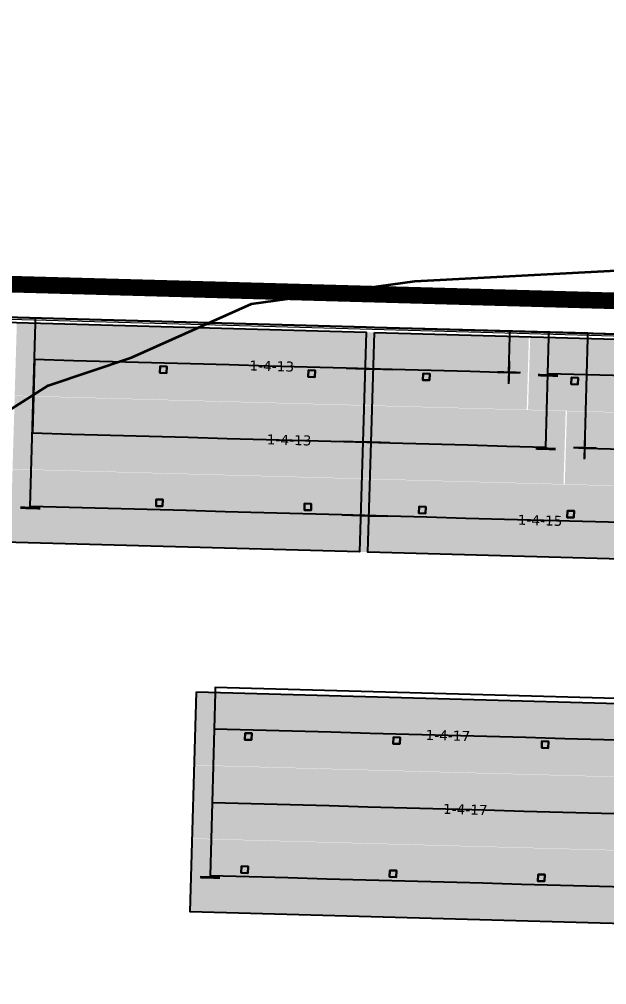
# Model space of a CAD drawing. Header units: metres. Extents: x 1477905 to 1478744, y 4202276 to 4202610.
# Drawn here: x 1478148.85 to 1478166.54, y 4202428.4 to 4202457.46 of the extents above; entities that cross this region are included whole.
import ezdxf

# ---------------------------------------------------------------- set-up
doc = ezdxf.new("R2010")
doc.units = ezdxf.units.M
doc.layers.add('Nouveau Terrain - CN - Courbes', color=22, linetype='Continuous', lineweight=0)
for name, color, linetype in [('PVcase AC Cables (Inverter - Transformer)', 181, 'Continuous'), ('PVcase DC Extensions', 170, 'Continuous'), ('PVcase Device Coloring', 7, 'Continuous'), ('PVcase Polarity Symbols', 7, 'Continuous'), ('PVcase Poles', 7, 'Continuous'), ('PVcase PV Area', 30, 'Continuous'), ('PVcase PV Modules (full frames)', 142, 'Continuous'), ('PVcase PV Modules (optimised)', 142, 'Continuous'), ('PVcase String Cables', 150, 'Continuous'), ('PVcase Stringing Numbers', 7, 'Continuous'), ('PVcase Strings', 92, 'Continuous'), ('PVcase Trenches', 7, 'Continuous')]:
    doc.layers.add(name, color=color, linetype=linetype)
doc.styles.get("Standard").update_dxf_attribs({"font": 'verdana.ttf'})
doc.styles.add('UBS-Style de texte', font='verdana.ttf')

# ---------------------------------------------------------------- blocks, each defined once
blk = doc.blocks.new('3P18@15DEG F FX ID2 PVBlock')
at = {"layer": 'PVcase PV Modules (optimised)', "color": 0}
blk.add_polyline3d([(0, 0, 1.773945735132677), (21.06698842950539, -0.5810537936249747, 1.773945735132684), (20.88445742833418, -7.198992669318526, 7.019385073192552e-15), (-0.182531001171211, -6.617938875693552, 0)], close=True, dxfattribs=at)

msp = doc.modelspace()

# ---------------------------------------------------------------- hatches: boundary and pattern name
at = {"layer": 'PVcase Device Coloring', "true_color": 0x18bf00, "transparency": 33554582}
for points in [[(1478148.778173747, 4202448.330538986), (1478148.712895126, 4202446.131123638), (1478164.130327386, 4202445.705891644), (1478164.195606007, 4202447.905306992)], [(1478164.234589987, 4202447.904231765), (1478164.169311366, 4202445.704816417), (1478180.545581897, 4202445.253138468), (1478180.610860518, 4202447.452553816)], [(1478148.713663959, 4202446.1214395), (1478148.648385338, 4202443.922024151), (1478165.237280383, 4202443.464481753), (1478165.302559004, 4202445.663897102)], [(1478165.341542984, 4202445.662821876), (1478165.276264363, 4202443.463406527), (1478180.480016715, 4202443.044068091), (1478180.545295336, 4202445.243483439)], [(1478148.649154173, 4202443.912340013), (1478148.583875552, 4202441.712924665), (1478180.414451533, 4202440.834997713), (1478180.479730154, 4202443.034413061)], [(1478154.186205275, 4202437.207660607), (1478154.124013006, 4202435.008160132), (1478169.328180015, 4202434.58881026), (1478169.390372284, 4202436.788310735)], [(1478154.123739993, 4202434.998504731), (1478154.061547724, 4202432.799004256), (1478170.438264891, 4202432.34731399), (1478170.50045716, 4202434.546814465)], [(1478154.065970292, 4202432.789219345), (1478153.994571052, 4202430.58997281), (1478185.828163196, 4202429.711962669), (1478185.899562437, 4202431.911209204)]]:
    msp.add_hatch(color=92, dxfattribs=at).paths.add_polyline_path(points, flags=0)

# ---------------------------------------------------------------- linework, layer by layer
at = {"layer": 'Nouveau Terrain - CN - Courbes', "linetype": 'Continuous', "lineweight": 35}
msp.add_polyline3d([(1478113.060916472, 4202441.758529091, 81), (1478118.026277502, 4202441.852017677, 81), (1478121.123928081, 4202441.454180098, 81), (1478123.291292598, 4202440.656526181, 81), (1478124.86888638, 4202439.728083178, 81), (1478127.82455926, 4202437.628742588, 81), (1478130.231971577, 4202436.517833101, 81), (1478132.5895523, 4202436.160315563, 81), (1478134.138018039, 4202436.27355345, 81), (1478136.425834534, 4202436.970784644, 81), (1478138.663819438, 4202438.42140779, 81), (1478146.648599604, 4202444.488306085, 81), (1478149.719694008, 4202446.433950779, 81), (1478152.234549486, 4202447.275911085, 81), (1478155.841329383, 4202448.897952639, 81), (1478160.764790923, 4202449.57368793, 81), (1478172.526311626, 4202450.201960547, 81), (1478172.347004857, 4202450.953667198, 81), (1478169.458103756, 4202457.783213837, 81), (1478169.194966275, 4202457.750792435, 81)], dxfattribs=at)
at = {"layer": 'PVcase AC Cables (Inverter - Transformer)'}
for points in [[(1478197.690127538, 4202456.734916696, 78.4753642353592), (1478194.845997951, 4202456.812791032, 78.62514285357737), (1478194.010757135, 4202454.660212824, 78.7453364724599), (1478193.175516319, 4202452.507634616, 78.87363813360177), (1478192.340275503, 4202450.355056407, 79.002823784527), (1478191.505034687, 4202448.202478199, 79.1344928772913), (1478188.511932741, 4202448.285031681, 79.30425818947883), (1478185.518830796, 4202448.367585163, 79.4873300496912), (1478182.52572885, 4202448.450138644, 79.67040190989017), (1478179.532626905, 4202448.532692126, 79.85347377007427), (1478176.539524959, 4202448.615245608, 80.03290292501929), (1478173.546423014, 4202448.697799089, 80.15528362742658), (1478170.553321068, 4202448.780352571, 80.17261988926897), (1478167.560219123, 4202448.862906052, 80.17894044579265), (1478164.567117177, 4202448.945459533, 80.18369527991767), (1478161.574015232, 4202449.028013015, 80.19262320381672), (1478158.580913287, 4202449.110566497, 80.2), (1478155.587811341, 4202449.193119979, 80.19999999999999), (1478152.594709396, 4202449.27567346, 80.2), (1478149.60160745, 4202449.358226942, 80.24083528169075), (1478146.608505505, 4202449.440780424, 80.34892747394217)], [(1478197.690127538, 4202456.734916696, 78.4753642353592), (1478194.845997951, 4202456.812791032, 78.62514285357737), (1478194.010757135, 4202454.660212824, 78.7453364724599), (1478193.175516319, 4202452.507634616, 78.87363813360177), (1478192.340275503, 4202450.355056407, 79.002823784527), (1478191.505034687, 4202448.202478199, 79.1344928772913), (1478188.511932741, 4202448.285031681, 79.30425818947883), (1478185.518830796, 4202448.367585163, 79.4873300496912), (1478182.52572885, 4202448.450138644, 79.67040190989017), (1478179.532626905, 4202448.532692126, 79.85347377007427), (1478176.539524959, 4202448.615245608, 80.03290292501929), (1478173.546423014, 4202448.697799089, 80.15528362742658), (1478170.553321068, 4202448.780352571, 80.17261988926897), (1478167.560219123, 4202448.862906052, 80.17894044579265), (1478164.567117177, 4202448.945459533, 80.18369527991767), (1478161.574015232, 4202449.028013015, 80.19262320381672), (1478158.580913287, 4202449.110566497, 80.2), (1478155.587811341, 4202449.193119979, 80.19999999999999), (1478152.594709396, 4202449.27567346, 80.2), (1478149.60160745, 4202449.358226942, 80.24083528169075), (1478146.608505505, 4202449.440780424, 80.34892747394217)], [(1478197.690127538, 4202456.734916697, 78.47536423532087), (1478194.845997951, 4202456.812791033, 78.6251428535516), (1478194.010757135, 4202454.660212824, 78.7453364724599), (1478193.175516319, 4202452.507634616, 78.8736381335699), (1478192.340275503, 4202450.355056409, 79.00282378444892), (1478191.505034687, 4202448.2024782, 79.13449287725155), (1478188.511932741, 4202448.285031682, 79.30425818943101), (1478185.518830796, 4202448.367585164, 79.48733004964338), (1478182.52572885, 4202448.450138645, 79.67040190984237), (1478179.532626905, 4202448.532692127, 79.85347377002645), (1478176.539524959, 4202448.615245609, 80.03290292502005), (1478173.546423014, 4202448.69779909, 80.15528362742735), (1478170.553321068, 4202448.780352572, 80.17261988928833), (1478167.560219123, 4202448.862906054, 80.17894044582918), (1478164.567117177, 4202448.945459534, 80.18369527993595), (1478161.574015232, 4202449.028013016, 80.19262320383352), (1478158.580913287, 4202449.110566498, 80.2), (1478155.587811341, 4202449.193119979, 80.2), (1478152.594709396, 4202449.275673461, 80.2), (1478149.60160745, 4202449.358226943, 80.2408352817059), (1478146.608505505, 4202449.440780425, 80.34892747397004)], [(1478197.690127538, 4202456.734916696, 78.4753642353592), (1478194.845997951, 4202456.812791032, 78.62514285357737), (1478194.010757135, 4202454.660212824, 78.7453364724599), (1478193.175516319, 4202452.507634616, 78.87363813360177), (1478192.340275503, 4202450.355056407, 79.002823784527), (1478191.505034687, 4202448.202478199, 79.1344928772913), (1478188.539489099, 4202448.284271643, 79.30257271606656), (1478185.573943512, 4202448.366065085, 79.48395910288511), (1478182.608397924, 4202448.447858528, 79.66534548967174), (1478179.642852337, 4202448.529651971, 79.8467318764774), (1478176.67730675, 4202448.611445414, 80.02726936070921), (1478173.711761162, 4202448.693238857, 80.14852335026242), (1478170.746215575, 4202448.7750323, 80.1722948715051), (1478167.780669987, 4202448.856825743, 80.17859023812497), (1478164.8151244, 4202448.938619185, 80.18330129627775), (1478161.849578813, 4202449.020412629, 80.1914379215733), (1478158.884033225, 4202449.102206072, 80.20000000000002), (1478155.918487638, 4202449.183999514, 80.2), (1478152.952942051, 4202449.265792958, 80.2), (1478149.987396463, 4202449.3475864, 80.22567129045248), (1478147.021850876, 4202449.429379843, 80.34075183921465)], [(1478197.690127538, 4202456.734916696, 78.4753642353592), (1478194.845997951, 4202456.812791032, 78.62514285357737), (1478194.010757135, 4202454.660212824, 78.7453364724599), (1478193.175516319, 4202452.507634616, 78.87363813360177), (1478192.340275503, 4202450.355056407, 79.002823784527), (1478191.505034687, 4202448.202478199, 79.1344928772913), (1478188.570234703, 4202448.28342364, 79.3006921737475), (1478185.63543472, 4202448.364369081, 79.48019801816572), (1478182.700634737, 4202448.445314522, 79.65970386263318), (1478179.765834754, 4202448.526259962, 79.83920970708726), (1478176.831034771, 4202448.607205403, 80.01871555155076), (1478173.896234788, 4202448.688150845, 80.14098066970473), (1478170.961434804, 4202448.769096285, 80.17193223769601), (1478168.026634821, 4202448.850041726, 80.17819949900722), (1478165.091834838, 4202448.930987166, 80.182861714777), (1478162.157034855, 4202449.011932608, 80.19011546020747), (1478159.222234872, 4202449.092878048, 80.2), (1478156.287434889, 4202449.173823489, 80.2), (1478153.352634905, 4202449.25476893, 80.20000000000002), (1478150.417834922, 4202449.335714371, 80.2087522886042), (1478147.483034939, 4202449.416659812, 80.3241088170237)]]:
    msp.add_polyline3d(points, dxfattribs=at)
at = {"layer": 'PVcase DC Extensions'}
for points in [[(1478158.692562953, 4202446.95647987, 83.4105722077771), (1478159.259337061, 4202446.940847533, 83.40714565621953), (1478159.511877959, 4202446.933882141, 83.40718829502698), (1478160.078645058, 4202446.918249998, 83.40275083736634)], [(1478160.013079876, 4202444.709179621, 82.81059099777575), (1478159.446312777, 4202444.724811764, 82.81502845552292), (1478159.194827273, 4202444.731748047, 82.81497849488845), (1478158.628053166, 4202444.747380383, 82.81840504619642)], [(1478158.563543379, 4202442.538280897, 82.22623788461433), (1478159.130317486, 4202442.52264856, 82.22281133305816), (1478159.380747595, 4202442.515741386, 82.22286861576595), (1478159.947514694, 4202442.500109243, 82.21843115793548)]]:
    msp.add_polyline3d(points, dxfattribs=at)
at = {"layer": 'PVcase Poles'}
for points in [[(1478153.085319889, 4202446.815211643, 79.97751228818902), (1478153.090834042, 4202447.015135615, 79.97751228818902), (1478153.090834042, 4202447.015135615, 83.41874984970757), (1478153.085319889, 4202446.815211643, 83.36515903239186), (1478153.085319889, 4202446.815211643, 79.97751228818902), (1478153.28524386, 4202446.809697491, 79.97751228818902), (1478153.28524386, 4202446.809697491, 83.36395035022093), (1478153.085319889, 4202446.815211643, 83.36515903239186), (1478153.28524386, 4202446.809697491, 83.36395035022093), (1478153.290758012, 4202447.009621463, 83.41754116753664), (1478153.290758012, 4202447.009621463, 79.97751228818902), (1478153.28524386, 4202446.809697491, 79.97751228818902), (1478153.290758012, 4202447.009621463, 79.97751228818902), (1478153.090834042, 4202447.015135615, 79.97751228818902), (1478153.290758012, 4202447.009621463, 79.97751228818902), (1478153.290758012, 4202447.009621463, 83.41754116753664), (1478153.090834042, 4202447.015135615, 83.41874984970757)], [(1478157.552539441, 4202446.69200016, 79.97299632335805), (1478157.558053594, 4202446.891924132, 79.97299632335805), (1478157.558053594, 4202446.891924132, 83.39174233999404), (1478157.552539441, 4202446.69200016, 83.33815152267834), (1478157.552539441, 4202446.69200016, 79.97299632335805), (1478157.752463412, 4202446.686486008, 79.97299632335805), (1478157.752463412, 4202446.686486008, 83.3369428405074), (1478157.552539441, 4202446.69200016, 83.33815152267834), (1478157.752463412, 4202446.686486008, 83.3369428405074), (1478157.757977564, 4202446.886409979, 83.39053365782311), (1478157.757977564, 4202446.886409979, 79.97299632335805), (1478157.752463412, 4202446.686486008, 79.97299632335805), (1478157.757977564, 4202446.886409979, 79.97299632335805), (1478157.558053594, 4202446.891924132, 79.97299632335805), (1478157.757977564, 4202446.886409979, 79.97299632335805), (1478157.757977564, 4202446.886409979, 83.39053365782311), (1478157.558053594, 4202446.891924132, 83.39174233999404)], [(1478161.002692575, 4202446.596840639, 79.97383746558612), (1478161.008206727, 4202446.79676461, 79.97383746558612), (1478161.008206727, 4202446.79676461, 83.36977909855354), (1478161.002692575, 4202446.596840639, 83.31618761860781), (1478161.002692575, 4202446.596840639, 79.97383746558612), (1478161.202616546, 4202446.591326486, 79.97383746558612), (1478161.202616546, 4202446.591326486, 83.31462232977296), (1478161.002692575, 4202446.596840639, 83.31618761860781), (1478161.202616546, 4202446.591326486, 83.31462232977296), (1478161.208130698, 4202446.791250458, 83.36821380971868), (1478161.208130698, 4202446.791250458, 79.97383746558612), (1478161.202616546, 4202446.591326486, 79.97383746558612), (1478161.208130698, 4202446.791250458, 79.97383746558612), (1478161.008206727, 4202446.79676461, 79.97383746558612), (1478161.208130698, 4202446.791250458, 79.97383746558612), (1478161.208130698, 4202446.791250458, 83.36821380971868), (1478161.008206727, 4202446.79676461, 83.36977909855354)], [(1478165.469856892, 4202446.473630681, 79.96669942863444), (1478165.475371044, 4202446.673554652, 79.96669942863444), (1478165.475371044, 4202446.673554652, 83.33480379144856), (1478165.469856892, 4202446.473630681, 83.28121231150284), (1478165.469856892, 4202446.473630681, 79.96669942863444), (1478165.669780863, 4202446.468116528, 79.96669942863444), (1478165.669780863, 4202446.468116528, 83.27964702266799), (1478165.469856892, 4202446.473630681, 83.28121231150284), (1478165.669780863, 4202446.468116528, 83.27964702266799), (1478165.675295015, 4202446.6680405, 83.33323850261371), (1478165.675295015, 4202446.6680405, 79.96669942863444), (1478165.669780863, 4202446.468116528, 79.96669942863444), (1478165.675295015, 4202446.6680405, 79.96669942863444), (1478165.475371044, 4202446.673554652, 79.96669942863444), (1478165.675295015, 4202446.6680405, 79.96669942863444), (1478165.675295015, 4202446.6680405, 83.33323850261371), (1478165.475371044, 4202446.673554652, 83.33480379144856)], [(1478152.968241033, 4202442.80591548, 79.93773364008896), (1478152.973755185, 4202443.005839451, 79.93773364008896), (1478152.973755185, 4202443.005839451, 82.34402526462502), (1478152.968241033, 4202442.80591548, 82.29043444730931), (1478152.968241033, 4202442.80591548, 79.93773364008896), (1478153.168165003, 4202442.800401327, 79.93773364008896), (1478153.168165003, 4202442.800401327, 82.28922576513838), (1478152.968241033, 4202442.80591548, 82.29043444730931), (1478153.168165003, 4202442.800401327, 82.28922576513838), (1478153.173679156, 4202443.000325299, 82.34281658245409), (1478153.173679156, 4202443.000325299, 79.93773364008896), (1478153.168165003, 4202442.800401327, 79.93773364008896), (1478153.173679156, 4202443.000325299, 79.93773364008896), (1478152.973755185, 4202443.005839451, 79.93773364008896), (1478153.173679156, 4202443.000325299, 79.93773364008896), (1478153.173679156, 4202443.000325299, 82.34281658245409), (1478152.973755185, 4202443.005839451, 82.34402526462502)], [(1478157.435460585, 4202442.682703997, 79.93882274158419), (1478157.440974737, 4202442.882627969, 79.93882274158419), (1478157.440974737, 4202442.882627969, 82.31701775516142), (1478157.435460585, 4202442.682703997, 82.26342693784572), (1478157.435460585, 4202442.682703997, 79.93882274158419), (1478157.635384556, 4202442.677189845, 79.93882274158419), (1478157.635384556, 4202442.677189845, 82.26221825567478), (1478157.435460585, 4202442.682703997, 82.26342693784572), (1478157.635384556, 4202442.677189845, 82.26221825567478), (1478157.640898708, 4202442.877113816, 82.31580907299049), (1478157.640898708, 4202442.877113816, 79.93882274158419), (1478157.635384556, 4202442.677189845, 79.93882274158419), (1478157.640898708, 4202442.877113816, 79.93882274158419), (1478157.440974737, 4202442.882627969, 79.93882274158419), (1478157.640898708, 4202442.877113816, 79.93882274158419), (1478157.640898708, 4202442.877113816, 82.31580907299049), (1478157.440974737, 4202442.882627969, 82.31701775516142)], [(1478160.883698281, 4202442.587597305, 79.9396634168241), (1478160.889212434, 4202442.787521277, 79.9396634168241), (1478160.889212434, 4202442.787521277, 82.29506780200741), (1478160.883698281, 4202442.587597305, 82.24147632206169), (1478160.883698281, 4202442.587597305, 79.9396634168241), (1478161.083622252, 4202442.582083153, 79.9396634168241), (1478161.083622252, 4202442.582083153, 82.23991103322683), (1478160.883698281, 4202442.587597305, 82.24147632206169), (1478161.083622252, 4202442.582083153, 82.23991103322683), (1478161.089136404, 4202442.782007124, 82.29350251317256), (1478161.089136404, 4202442.782007124, 79.9396634168241), (1478161.083622252, 4202442.582083153, 79.9396634168241), (1478161.089136404, 4202442.782007124, 79.9396634168241), (1478160.889212434, 4202442.787521277, 79.9396634168241), (1478161.089136404, 4202442.782007124, 79.9396634168241), (1478161.089136404, 4202442.782007124, 82.29350251317256), (1478160.889212434, 4202442.787521277, 82.29506780200741)], [(1478165.350862598, 4202442.464387347, 79.93190167901165), (1478165.35637675, 4202442.664311319, 79.93190167901165), (1478165.35637675, 4202442.664311319, 82.26009249490255), (1478165.350862598, 4202442.464387347, 82.20650101495681), (1478165.350862598, 4202442.464387347, 79.93190167901165), (1478165.550786569, 4202442.458873195, 79.93190167901165), (1478165.550786569, 4202442.458873195, 82.20493572612196), (1478165.350862598, 4202442.464387347, 82.20650101495681), (1478165.550786569, 4202442.458873195, 82.20493572612196), (1478165.556300721, 4202442.658797166, 82.2585272060677), (1478165.556300721, 4202442.658797166, 79.93190167901165), (1478165.550786569, 4202442.458873195, 79.93190167901165), (1478165.556300721, 4202442.658797166, 79.93190167901165), (1478165.35637675, 4202442.664311319, 79.93190167901165), (1478165.556300721, 4202442.658797166, 79.93190167901165), (1478165.556300721, 4202442.658797166, 82.2585272060677), (1478165.35637675, 4202442.664311319, 82.26009249490255)], [(1478155.646242029, 4202435.770860088, 79.87914947561342), (1478155.651756181, 4202435.97078406, 79.87914947561342), (1478155.651756181, 4202435.97078406, 83.29533877685698), (1478155.646242029, 4202435.770860088, 83.24174875848556), (1478155.646242029, 4202435.770860088, 79.87914947561342), (1478155.846165999, 4202435.765345936, 79.87914947561342), (1478155.846165999, 4202435.765345936, 83.241230862922), (1478155.646242029, 4202435.770860088, 83.24174875848556), (1478155.846165999, 4202435.765345936, 83.241230862922), (1478155.851680152, 4202435.965269907, 83.29482088129343), (1478155.851680152, 4202435.965269907, 79.87914947561342), (1478155.846165999, 4202435.765345936, 79.87914947561342), (1478155.851680152, 4202435.965269907, 79.87914947561342), (1478155.651756181, 4202435.97078406, 79.87914947561342), (1478155.851680152, 4202435.965269907, 79.87914947561342), (1478155.851680152, 4202435.965269907, 83.29482088129343), (1478155.651756181, 4202435.97078406, 83.29533877685698)], [(1478160.11352818, 4202435.64764677, 79.88023859335615), (1478160.119042333, 4202435.847570742, 79.88023859335615), (1478160.119042333, 4202435.847570742, 83.28376644009059), (1478160.11352818, 4202435.64764677, 83.23017642171915), (1478160.11352818, 4202435.64764677, 79.88023859335615), (1478160.313452151, 4202435.642132618, 79.88023859335615), (1478160.313452151, 4202435.642132618, 83.22965852615559), (1478160.11352818, 4202435.64764677, 83.23017642171915), (1478160.313452151, 4202435.642132618, 83.22965852615559), (1478160.318966303, 4202435.842056589, 83.28324854452703), (1478160.318966303, 4202435.842056589, 79.88023859335615), (1478160.313452151, 4202435.642132618, 79.88023859335615), (1478160.318966303, 4202435.842056589, 79.88023859335615), (1478160.119042333, 4202435.847570742, 79.88023859335615), (1478160.318966303, 4202435.842056589, 79.88023859335615), (1478160.318966303, 4202435.842056589, 83.28324854452703), (1478160.119042333, 4202435.847570742, 83.28376644009059)], [(1478164.580814332, 4202435.52443345, 79.87287870550746), (1478164.586328484, 4202435.724357422, 79.87287870550746), (1478164.586328484, 4202435.724357422, 83.27219410282403), (1478164.580814332, 4202435.52443345, 83.2186040844526), (1478164.580814332, 4202435.52443345, 79.87287870550746), (1478164.780738302, 4202435.518919297, 79.87287870550746), (1478164.780738302, 4202435.518919297, 83.21808618888903), (1478164.580814332, 4202435.52443345, 83.2186040844526), (1478164.780738302, 4202435.518919297, 83.21808618888903), (1478164.786252455, 4202435.718843269, 83.27167620726047), (1478164.786252455, 4202435.718843269, 79.87287870550746), (1478164.780738302, 4202435.518919297, 79.87287870550746), (1478164.786252455, 4202435.718843269, 79.87287870550746), (1478164.586328484, 4202435.724357422, 79.87287870550746), (1478164.786252455, 4202435.718843269, 79.87287870550746), (1478164.786252455, 4202435.718843269, 83.27167620726047), (1478164.586328484, 4202435.724357422, 83.27219410282403)], [(1478155.532873746, 4202431.761461582, 79.84497679846544), (1478155.538387899, 4202431.961385554, 79.84497679846544), (1478155.538387899, 4202431.961385554, 82.22059816924371), (1478155.532873746, 4202431.761461582, 82.16700815087229), (1478155.532873746, 4202431.761461582, 79.84497679846544), (1478155.732797717, 4202431.75594743, 79.84497679846544), (1478155.732797717, 4202431.75594743, 82.16649025530873), (1478155.532873746, 4202431.761461582, 82.16700815087229), (1478155.732797717, 4202431.75594743, 82.16649025530873), (1478155.73831187, 4202431.955871401, 82.22008027368015), (1478155.73831187, 4202431.955871401, 79.84497679846544), (1478155.732797717, 4202431.75594743, 79.84497679846544), (1478155.73831187, 4202431.955871401, 79.84497679846544), (1478155.538387899, 4202431.961385554, 79.84497679846544), (1478155.73831187, 4202431.955871401, 79.84497679846544), (1478155.73831187, 4202431.955871401, 82.22008027368015), (1478155.538387899, 4202431.961385554, 82.22059816924371)], [(1478160.000159898, 4202431.638248264, 79.84606591620795), (1478160.00567405, 4202431.838172236, 79.84606591620795), (1478160.00567405, 4202431.838172236, 82.20902583247508), (1478160.000159898, 4202431.638248264, 82.15543581410365), (1478160.000159898, 4202431.638248264, 79.84606591620795), (1478160.200083868, 4202431.632734112, 79.84606591620795), (1478160.200083868, 4202431.632734112, 82.1549179185401), (1478160.000159898, 4202431.638248264, 82.15543581410365), (1478160.200083868, 4202431.632734112, 82.1549179185401), (1478160.205598021, 4202431.832658083, 82.20850793691152), (1478160.205598021, 4202431.832658083, 79.84606591620795), (1478160.200083868, 4202431.632734112, 79.84606591620795), (1478160.205598021, 4202431.832658083, 79.84606591620795), (1478160.00567405, 4202431.838172236, 79.84606591620795), (1478160.205598021, 4202431.832658083, 79.84606591620795), (1478160.205598021, 4202431.832658083, 82.20850793691152), (1478160.00567405, 4202431.838172236, 82.20902583247508)], [(1478164.467446049, 4202431.515034945, 79.83806751546993), (1478164.472960202, 4202431.714958916, 79.83806751546993), (1478164.472960202, 4202431.714958916, 82.19745349545916), (1478164.467446049, 4202431.515034945, 82.14386347708773), (1478164.467446049, 4202431.515034945, 79.83806751546993), (1478164.66737002, 4202431.509520792, 79.83806751546993), (1478164.66737002, 4202431.509520792, 82.14334558152417), (1478164.467446049, 4202431.515034945, 82.14386347708773), (1478164.66737002, 4202431.509520792, 82.14334558152417), (1478164.672884172, 4202431.709444764, 82.1969355998956), (1478164.672884172, 4202431.709444764, 79.83806751546993), (1478164.66737002, 4202431.509520792, 79.83806751546993), (1478164.672884172, 4202431.709444764, 79.83806751546993), (1478164.472960202, 4202431.714958916, 79.83806751546993), (1478164.672884172, 4202431.709444764, 79.83806751546993), (1478164.672884172, 4202431.709444764, 82.1969355998956), (1478164.472960202, 4202431.714958916, 82.19745349545916)]]:
    msp.add_polyline3d(points, dxfattribs=at)
at = {"layer": 'PVcase PV Area', "color": 92, "lineweight": 0, "ltscale": 0.3}
msp.add_lwpolyline([(1478081.195897831, 4202309.408074516, -0.05134033259658074), (1478078.780944264, 4202309.865308243), (1478063.362561366, 4202314.461482239, 0.05805379121474256), (1478060.627146449, 4202314.941552777, 0.01764863790454796), (1478045.521908471, 4202315.280897629), (1477980.304835158, 4202315.382556441), (1477969.227141967, 4202315.399824084, -0.5981483022966041), (1477963.409771807, 4202326.276816209), (1477966.523975583, 4202330.958387922), (1477988.681383842, 4202364.267542757), (1478000.256834568, 4202382.239012351), (1478010.317299969, 4202397.723511036), (1478024.479096755, 4202416.97208983), (1478037.541256056, 4202436.830169353), (1478046.880113991, 4202449.340671219), (1478048.925549185, 4202451.178073373), (1478191.473299444, 4202447.246428729, 0.1064139140517762), (1478196.779234951, 4202442.745830558), (1478193.703769114, 4202331.24014277), (1478155.058289575, 4202322.182856176, 0.2166355322477609), (1478133.90654308, 4202308.191252904, -0.2264994037307809), (1478128.45885733, 4202305.403806316), (1478120.587080255, 4202306.0704303)], format="xyb", close=True, dxfattribs=at)
at = {"layer": 'PVcase String Cables'}
for points in [[(1478163.596199597, 4202446.821231461, 83.37521042426845), (1478163.626532659, 4202447.921002746, 83.6700143451869), (1478163.630668273, 4202448.070945734, 83.67001680702437), (1478159.548967318, 4202448.183524131, 83.70197415961158), (1478159.295829397, 4202448.190505991, 83.70193516527658), (1478138.653821305, 4202448.759838288, 83.82673073883487)], [(1478164.703152594, 4202444.579821571, 82.77387044679713), (1478164.794418094, 4202447.88879101, 83.66087047917279), (1478164.798553709, 4202448.038733999, 83.66087294101045), (1478159.548967318, 4202448.183524132, 83.7019741596118), (1478159.295829397, 4202448.190505991, 83.70193516527658), (1478138.653821305, 4202448.759838288, 83.82673073883487)], [(1478165.875670773, 4202444.547482058, 82.76469030920936), (1478165.966936274, 4202447.856451497, 83.65169034146027), (1478165.971071888, 4202448.006394487, 83.65169280329795), (1478159.548967318, 4202448.183524131, 83.70197415961158), (1478159.295829397, 4202448.190505991, 83.70193516527658), (1478138.653821305, 4202448.759838288, 83.82673073883487)], [(1478164.768717776, 4202446.788891948, 83.36603028630302), (1478164.799050838, 4202447.888663233, 83.66083420747258), (1478164.803186453, 4202448.038606222, 83.66083666931004), (1478159.548967318, 4202448.183524131, 83.70197415961158), (1478159.295829397, 4202448.19050599, 83.70193516527641), (1478138.653821305, 4202448.759838288, 83.82673073883487)], [(1478179.880323744, 4202441.95033753, 82.06236881680947), (1478180.032521682, 4202447.468505124, 83.54156496060085), (1478180.036657297, 4202447.618448121, 83.54156742243845), (1478159.548967318, 4202448.183524132, 83.7019741596118), (1478159.295829397, 4202448.190505991, 83.70193516527658), (1478138.653821305, 4202448.759838288, 83.82673073883487)], [(1478149.183281962, 4202442.797000196, 82.28294821524352), (1478149.3354799, 4202448.315167787, 83.76212606897823), (1478149.339615514, 4202448.465110771, 83.76212753689074), (1478138.653821305, 4202448.759838288, 83.82673073883487)], [(1478138.653821305, 4202448.759838288, 83.82673073883487), (1478159.295829397, 4202448.190505991, 83.70193516527658), (1478159.548967318, 4202448.183524132, 83.7019741596118), (1478180.615310567, 4202447.602488143, 83.5370369027405), (1478180.938072721, 4202447.593585961, 83.51932964598879), (1478191.439954094, 4202447.30393099, 83.01444192864155), (1478191.439954094, 4202447.30393099, 79.17622064922102), (1478192.475038385, 4202447.275382076, 79.12359920397977), (1478194.206053175, 4202445.779390845, 79.09433092432224), (1478195.937067966, 4202444.283399614, 79.06366575614145), (1478197.668082756, 4202442.787408382, 79.03267153880886), (1478197.607456553, 4202440.579422143, 79.1365229594389), (1478197.54683035, 4202438.371435906, 79.2), (1478197.486204148, 4202436.163449667, 79.2), (1478196.599091766, 4202436.187917334, 79.20307221503752), (1478196.599091766, 4202436.187917334, 83.17643122438344), (1478175.535597077, 4202436.768874804, 83.5602343910323), (1478175.257362725, 4202436.776548855, 83.56511590034232), (1478168.826962269, 4202436.953907325, 83.5817736111649), (1478168.822826655, 4202436.803964351, 83.58177334165997), (1478168.792493592, 4202435.704193067, 83.28697746077454)], [(1478138.653821305, 4202448.759838288, 83.82673073883487), (1478159.295829397, 4202448.190505991, 83.70193516527658), (1478159.548967318, 4202448.183524132, 83.7019741596118), (1478180.615310567, 4202447.602488143, 83.5370369027405), (1478180.938072721, 4202447.593585961, 83.51932964598879), (1478191.439954094, 4202447.30393099, 83.01444192864155), (1478191.439954094, 4202447.30393099, 79.17622064922102), (1478192.475038385, 4202447.275382076, 79.12359920397977), (1478194.206053175, 4202445.779390845, 79.09433092432224), (1478195.937067966, 4202444.283399614, 79.06366575614145), (1478197.668082756, 4202442.787408382, 79.03267153880886), (1478197.607456553, 4202440.579422143, 79.1365229594389), (1478197.546830351, 4202438.371435906, 79.2), (1478197.486204148, 4202436.163449667, 79.2), (1478196.599091766, 4202436.187917334, 79.20307221503752), (1478196.599091766, 4202436.187917334, 83.17643122438344), (1478175.535597077, 4202436.768874807, 83.56023439103394), (1478175.257362725, 4202436.776548858, 83.56511590034252), (1478169.997979583, 4202436.921609209, 83.57874013480135), (1478169.993843969, 4202436.771666234, 83.57873986529633), (1478169.902578469, 4202433.462696796, 82.69176402398313)], [(1478138.653821305, 4202448.759838288, 83.82673073883487), (1478159.295829397, 4202448.190505991, 83.70193516527658), (1478159.548967318, 4202448.183524132, 83.7019741596118), (1478180.615310567, 4202447.602488143, 83.5370369027405), (1478180.938072721, 4202447.593585961, 83.51932964598879), (1478191.439954094, 4202447.30393099, 83.01444192864155), (1478191.439954094, 4202447.30393099, 79.17622064922102), (1478192.475038385, 4202447.275382076, 79.12359920397977), (1478194.206053175, 4202445.779390845, 79.09433092432224), (1478195.937067966, 4202444.283399614, 79.06366575614145), (1478197.668082756, 4202442.787408382, 79.03267153880886), (1478197.607456553, 4202440.579422144, 79.13652295939514), (1478197.546830351, 4202438.371435908, 79.2), (1478197.486204148, 4202436.16344967, 79.2), (1478196.599091767, 4202436.187917368, 79.20307221502667), (1478196.599091767, 4202436.187917368, 83.17643122438628), (1478196.004742607, 4202436.204310279, 83.18726100802093), (1478196.000606993, 4202436.054367302, 83.18724767594956), (1478195.848409054, 4202430.536199709, 81.70785149056955)], [(1478138.653821305, 4202448.759838288, 83.82673073883487), (1478159.295829397, 4202448.190505991, 83.70193516527658), (1478159.548967318, 4202448.183524132, 83.7019741596118), (1478180.615310567, 4202447.602488143, 83.5370369027405), (1478180.938072721, 4202447.593585961, 83.51932964598879), (1478191.439954094, 4202447.30393099, 83.01444192864155), (1478191.439954094, 4202447.30393099, 79.17622064922102), (1478192.475038385, 4202447.275382076, 79.12359920397977), (1478194.206053175, 4202445.779390845, 79.09433092432224), (1478195.937067966, 4202444.283399614, 79.06366575614145), (1478197.668082756, 4202442.787408382, 79.03267153880886), (1478197.607456553, 4202440.579422143, 79.1365229594389), (1478197.546830351, 4202438.371435906, 79.2), (1478197.486204148, 4202436.163449667, 79.2), (1478196.599091766, 4202436.187917337, 79.20307221503977), (1478196.599091766, 4202436.187917337, 83.17643122438508), (1478186.647426004, 4202436.462396728, 83.35776299719032), (1478186.64329039, 4202436.312453755, 83.35774966511747), (1478186.612957327, 4202435.212682471, 83.0629058758373)], [(1478138.653821305, 4202448.759838288, 83.82673073883487), (1478159.295829397, 4202448.190505991, 83.70193516527658), (1478159.548967318, 4202448.183524132, 83.7019741596118), (1478180.615310567, 4202447.602488143, 83.5370369027405), (1478180.938072721, 4202447.593585961, 83.51932964598879), (1478191.439954094, 4202447.30393099, 83.01444192864155), (1478191.439954094, 4202447.30393099, 79.17622064922102), (1478192.475038385, 4202447.275382076, 79.12359920397977), (1478194.206053175, 4202445.779390845, 79.09433092432224), (1478195.937067966, 4202444.283399614, 79.06366575614145), (1478197.668082756, 4202442.787408382, 79.03267153880886), (1478197.607456553, 4202440.579422144, 79.13652295939514), (1478197.546830351, 4202438.371435906, 79.2), (1478197.486204148, 4202436.163449668, 79.2), (1478196.599091766, 4202436.187917335, 79.20307221503826), (1478196.599091766, 4202436.187917335, 83.17643122438398), (1478175.535597077, 4202436.768874809, 83.56023439103082), (1478175.257362725, 4202436.77654886, 83.56511590034266), (1478171.170529741, 4202436.889268815, 83.57570268766406), (1478171.166394127, 4202436.73932584, 83.57570241815904), (1478171.075128627, 4202433.430356401, 82.68872657659692)], [(1478138.653821305, 4202448.759838288, 83.82673073883487), (1478159.295829397, 4202448.190505991, 83.70193516527658), (1478159.548967318, 4202448.183524132, 83.7019741596118), (1478180.615310567, 4202447.602488143, 83.5370369027405), (1478180.938072721, 4202447.593585961, 83.51932964598879), (1478191.439954094, 4202447.30393099, 83.01444192864155), (1478191.439954094, 4202447.30393099, 79.17622064922102), (1478192.475038385, 4202447.275382076, 79.12359920397977), (1478194.206053175, 4202445.779390845, 79.09433092432224), (1478195.937067966, 4202444.283399614, 79.06366575614145), (1478197.668082756, 4202442.787408382, 79.03267153880886), (1478197.607456553, 4202440.579422143, 79.1365229594389), (1478197.546830351, 4202438.371435906, 79.2), (1478197.486204148, 4202436.163449667, 79.2), (1478196.599091766, 4202436.187917334, 79.20307221503752), (1478196.599091766, 4202436.187917334, 83.17643122438344), (1478175.535597077, 4202436.768874806, 83.5602343910334), (1478175.257362725, 4202436.776548857, 83.56511590034245), (1478169.999512427, 4202436.921566931, 83.57873616402762), (1478169.995376813, 4202436.771623957, 83.57873589452267), (1478169.96504375, 4202435.671852672, 83.28394001363785)], [(1478138.653821305, 4202448.759838288, 83.82673073883487), (1478159.295829397, 4202448.190505991, 83.70193516527658), (1478159.548967318, 4202448.183524132, 83.7019741596118), (1478180.615310567, 4202447.602488143, 83.5370369027405), (1478180.938072721, 4202447.593585961, 83.51932964598879), (1478191.439954094, 4202447.30393099, 83.01444192864155), (1478191.439954094, 4202447.30393099, 79.17622064922102), (1478192.475038385, 4202447.275382076, 79.12359920397977), (1478194.206053175, 4202445.779390845, 79.09433092432224), (1478195.937067966, 4202444.283399614, 79.06366575614145), (1478197.668082756, 4202442.787408382, 79.03267153880886), (1478197.607456553, 4202440.579422143, 79.13652295945224), (1478197.54683035, 4202438.371435906, 79.2), (1478197.486204147, 4202436.163449667, 79.2), (1478196.599091766, 4202436.187917336, 79.20307221503901), (1478196.599091766, 4202436.187917336, 83.17643122438453), (1478185.453505907, 4202436.495326531, 83.37951771171456), (1478185.449370293, 4202436.345383559, 83.37950437964224), (1478185.297172354, 4202430.827215966, 81.90010819422032)], [(1478138.653821305, 4202448.759838288, 83.82673073883487), (1478159.295829397, 4202448.190505991, 83.70193516527658), (1478159.548967318, 4202448.183524132, 83.7019741596118), (1478180.615310567, 4202447.602488143, 83.5370369027405), (1478180.938072721, 4202447.593585961, 83.51932964598879), (1478191.439954094, 4202447.30393099, 83.01444192864155), (1478191.439954094, 4202447.30393099, 79.17622064922102), (1478192.475038385, 4202447.275382076, 79.12359920397977), (1478194.206053175, 4202445.779390845, 79.09433092432224), (1478195.937067966, 4202444.283399614, 79.06366575614145), (1478197.668082756, 4202442.787408382, 79.03267153880886), (1478197.607456553, 4202440.579422143, 79.1365229594389), (1478197.546830351, 4202438.371435906, 79.2), (1478197.486204148, 4202436.163449667, 79.2), (1478196.599091766, 4202436.187917333, 79.20307221503674), (1478196.599091766, 4202436.187917333, 83.17643122438288), (1478175.535597076, 4202436.768874789, 83.56023439103141), (1478175.257362725, 4202436.776548839, 83.56511590034236), (1478154.753294686, 4202437.342076609, 83.6182309183541), (1478154.749159073, 4202437.192133641, 83.61823064884896), (1478154.596961134, 4202431.673966048, 82.13907484685724)], [(1478190.644585281, 4202441.653445786, 81.56421348875449), (1478190.79678322, 4202447.171613379, 83.04507142443575), (1478190.800918835, 4202447.321556378, 83.04516414327537), (1478180.938072721, 4202447.593585961, 83.51932964598879), (1478180.615310567, 4202447.602488142, 83.53703690274028), (1478159.548967318, 4202448.183524132, 83.7019741596118), (1478159.295829397, 4202448.190505991, 83.70193516527658), (1478138.653821305, 4202448.759838288, 83.82673073883487)], [(1478181.453661095, 4202446.328700421, 83.19765730641038), (1478181.483994158, 4202447.428471706, 83.49279242265482), (1478181.488129772, 4202447.578414702, 83.49288514148888), (1478180.938072721, 4202447.593585961, 83.51932964598879), (1478180.615310567, 4202447.602488142, 83.53703690274028), (1478159.548967318, 4202448.183524132, 83.7019741596118), (1478159.295829397, 4202448.190505991, 83.70193516527658), (1478138.653821305, 4202448.759838288, 83.82673073883487)]]:
    msp.add_polyline3d(points, dxfattribs=at)
at = {"layer": 'PVcase Strings'}
for points in [[(1478163.596199597, 4202446.821231461), (1478162.423681417, 4202446.853570974), (1478161.251163238, 4202446.885910486), (1478160.078645058, 4202446.918249998), (1478158.692562953, 4202446.95647987), (1478157.520030276, 4202446.988819783), (1478156.347497599, 4202447.021159695), (1478155.174964922, 4202447.053499607), (1478154.002432244, 4202447.085839519), (1478152.829899567, 4202447.118179432), (1478151.65736689, 4202447.150519344), (1478150.484834213, 4202447.182859257), (1478149.312301536, 4202447.215199169), (1478149.247791748, 4202445.006099682), (1478150.420324426, 4202444.97375977), (1478151.592857103, 4202444.941419858), (1478152.76538978, 4202444.909079946), (1478153.937922457, 4202444.876740033), (1478155.110455134, 4202444.844400121), (1478156.282987812, 4202444.812060208), (1478157.455520489, 4202444.779720296), (1478158.628053166, 4202444.747380383), (1478160.013079876, 4202444.709179621), (1478161.185598056, 4202444.676840109), (1478162.358116235, 4202444.644500596), (1478163.530634414, 4202444.612161084), (1478164.703152594, 4202444.579821571)], [(1478167.113754135, 4202446.724212923), (1478165.941235955, 4202446.756552435), (1478164.768717776, 4202446.788891948)], [(1478165.875670773, 4202444.547482058), (1478167.048188953, 4202444.515142546)], [(1478166.982623771, 4202442.306072168), (1478165.810105591, 4202442.33841168), (1478164.637587412, 4202442.370751193), (1478163.465069232, 4202442.403090706), (1478162.292551053, 4202442.435430218), (1478161.120032873, 4202442.467769731), (1478159.947514694, 4202442.500109243), (1478158.563543379, 4202442.538280897), (1478157.391010702, 4202442.57062081), (1478156.218478025, 4202442.602960722), (1478155.045945348, 4202442.635300634), (1478153.87341267, 4202442.667640546), (1478152.700879993, 4202442.699980459), (1478151.528347316, 4202442.732320371), (1478150.355814639, 4202442.764660284), (1478149.183281962, 4202442.797000196)], [(1478167.619943434, 4202435.736533461), (1478166.447393276, 4202435.768873855), (1478165.274843119, 4202435.80121425), (1478164.102292961, 4202435.833554644), (1478162.929742803, 4202435.865895039), (1478161.757192645, 4202435.898235434), (1478160.584642487, 4202435.930575828), (1478159.412092329, 4202435.962916222), (1478158.239542171, 4202435.995256617), (1478157.066992013, 4202436.027597012), (1478155.894441855, 4202436.059937406), (1478154.721891697, 4202436.092277801), (1478154.659426416, 4202433.883121924), (1478155.831976574, 4202433.85078153), (1478157.004526732, 4202433.818441136), (1478158.177076889, 4202433.786100741), (1478159.349627048, 4202433.753760346), (1478160.522177205, 4202433.721419952), (1478161.694727363, 4202433.689079558), (1478162.867277521, 4202433.656739163), (1478164.039827679, 4202433.624398768), (1478165.212377837, 4202433.592058374), (1478166.384927995, 4202433.559717979), (1478167.557478153, 4202433.527377585)], [(1478180.607733821, 4202430.956556525), (1478179.435374188, 4202430.988891665), (1478178.263014555, 4202431.021226804), (1478177.090654921, 4202431.053561944), (1478175.918295288, 4202431.085897083), (1478174.530313818, 4202431.124179342), (1478173.357763661, 4202431.156519736), (1478172.185213503, 4202431.18886013), (1478171.012663345, 4202431.221200525), (1478169.840113187, 4202431.25354092), (1478168.667563029, 4202431.285881314), (1478167.495012871, 4202431.318221709), (1478166.322462713, 4202431.350562103), (1478165.149912555, 4202431.382902497), (1478163.977362397, 4202431.415242892), (1478162.804812239, 4202431.447583287), (1478161.632262082, 4202431.479923681), (1478160.459711924, 4202431.512264076), (1478159.287161766, 4202431.54460447), (1478158.114611608, 4202431.576944864), (1478156.94206145, 4202431.60928526), (1478155.769511292, 4202431.641625654), (1478154.596961134, 4202431.673966048)]]:
    msp.add_lwpolyline(points, dxfattribs=at)
at = {"layer": 'PVcase Trenches', "color": 1, "linetype": 'Continuous', "const_width": 0.5}
msp.add_lwpolyline([(1477988.495744865, 4202326.467503072), (1477989.258575812, 4202354.125098406), (1477998.564432485, 4202371.36311811), (1478037.449800366, 4202431.150890291), (1478047.416647718, 4202440.582698547), (1478047.738936396, 4202452.267764379), (1478191.437311999, 4202448.304384104), (1478194.778269839, 4202456.914682955), (1478198.545805372, 4202456.811525093)], dxfattribs=at)

# ---------------------------------------------------------------- block references
at = {"layer": 'PVcase PV Modules (full frames)', "extrusion": (0.00604100303089642, -0.0001666183916200474, 0.9999817390936158), "rotation": 2.883557391454651e-05}
msp.add_blockref('3P18@15DEG F FX ID2 PVBlock', (1478110.746807889, 4202450.065055129, 8311.286087373475), dxfattribs=at)
at = {"layer": 'PVcase PV Modules (full frames)', "extrusion": (0.007823229261310294, -0.0002157744119855188, 0.9999693747937124), "rotation": 4.835988911354422e-05}
msp.add_blockref('3P18@15DEG F FX ID2 PVBlock', (1478113.655166009, 4202450.449031224, 10739.12571323931), dxfattribs=at)
at = {"layer": 'PVcase PV Modules (full frames)', "extrusion": (0.002588484624324025, -7.139363159268151e-05, 0.9999966473195293), "rotation": 5.294176663300603e-06}
msp.add_blockref('3P18@15DEG F FX ID2 PVBlock', (1478149.017745423, 4202437.476085326, 3607.997592451729), dxfattribs=at)

# ---------------------------------------------------------------- texts
at = {"layer": 'PVcase Polarity Symbols', "color": 1, "char_height": 0.7000000000000001, "attachment_point": 5, "rotation": 358.42011154064215}
for insert in [(1478163.596199597, 4202446.821231461), (1478165.875670773, 4202444.547482058)]:
    msp.add_mtext('＋', dxfattribs=dict(at, insert=insert))
at = {"layer": 'PVcase Polarity Symbols', "color": 7, "char_height": 0.7000000000000001, "attachment_point": 5, "rotation": 358.42011154064215}
for insert in [(1478164.768717776, 4202446.788891948), (1478164.703152594, 4202444.579821571), (1478149.183281962, 4202442.797000196), (1478154.596961134, 4202431.673966048)]:
    msp.add_mtext('−', dxfattribs=dict(at, insert=insert))
at = {"layer": 'PVcase Stringing Numbers', "color": 18, "true_color": 0x000000, "char_height": 0.3, "attachment_point": 5, "rotation": 358.42011154064215, "style": 'UBS-Style de texte', "bg_fill": 1, "box_fill_scale": 1.5, "bg_fill_color": 7, "bg_fill_true_color": 16777215, "bg_fill_transparency": 0}
for s, insert in [('1-4-13', (1478156.454250566, 4202447.018215315)), ('1-4-13', (1478156.975472171, 4202444.792960627)), ('1-4-15', (1478164.531802853, 4202442.373668863)), ('1-4-17', (1478161.757192645, 4202435.898235434)), ('1-4-17', (1478162.281002442, 4202433.67290936))]:
    msp.add_mtext(s, dxfattribs=dict(at, insert=insert))

doc.saveas('drawing.dxf')
